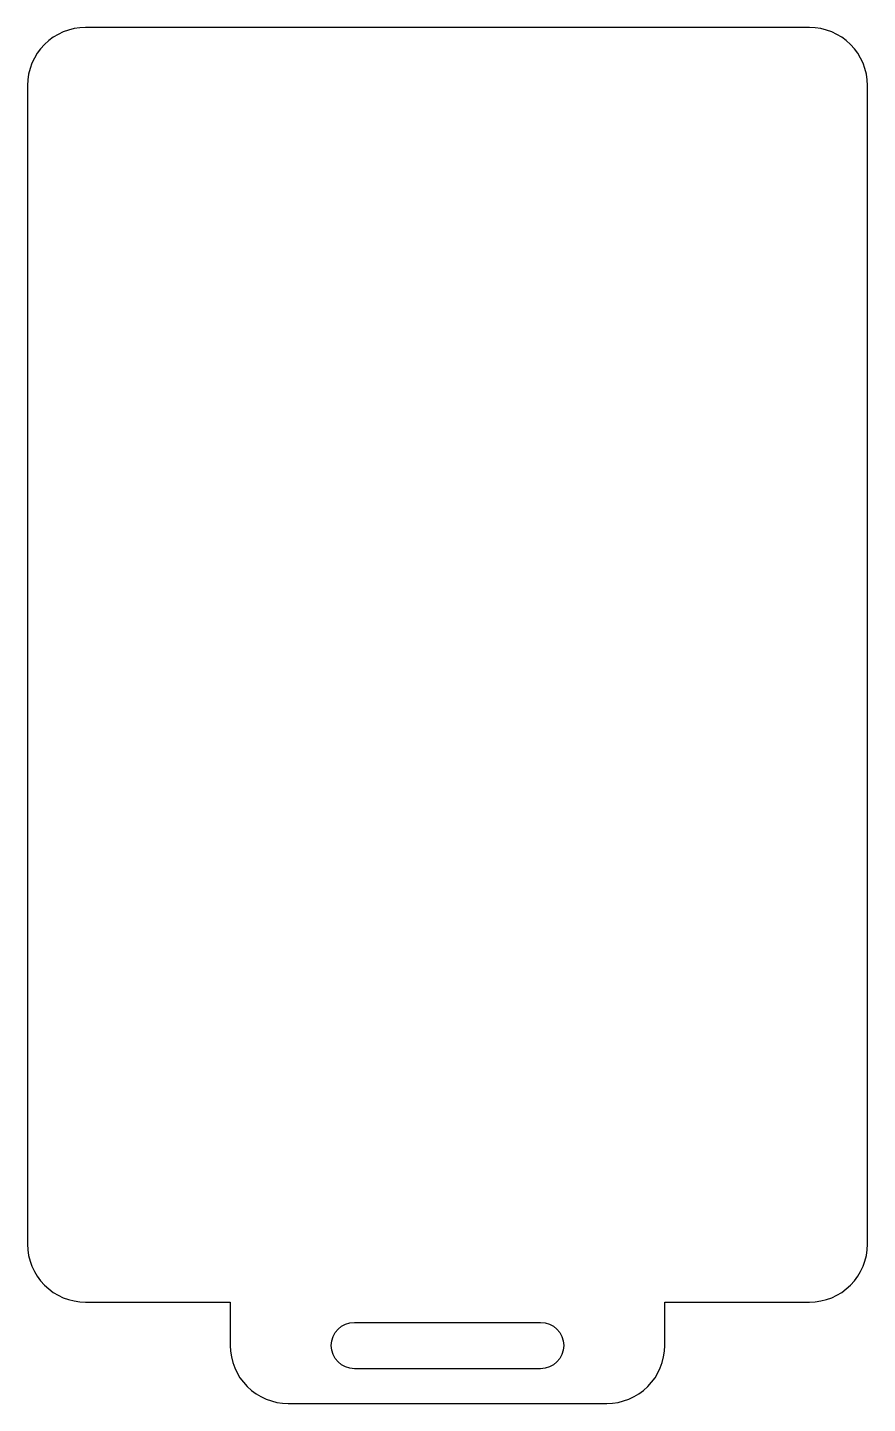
# Model space of a CAD drawing. Header units: millimetres. Extents: x -145 to 145, y -255 to 220.
import ezdxf

# ---------------------------------------------------------------- set-up
doc = ezdxf.new("R2010")
doc.units = ezdxf.units.MM

msp = doc.modelspace()

# ---------------------------------------------------------------- linework, layer by layer
for points in [[(-75, -220), (-75, -235, 0.414214), (-55, -255), (55, -255, 0.414214), (75, -235), (75, -220), (125, -220, 0.414214), (145, -200), (145, 200, 0.414214), (125, 220), (-125, 220, 0.414214), (-145, 200), (-145, -200, 0.414214), (-125, -220)], [(32.14, -227, -1), (32.14, -243), (-32.14, -243, -1), (-32.14, -227)]]:
    msp.add_lwpolyline(points, format="xyb", close=True)

doc.saveas('drawing.dxf')
